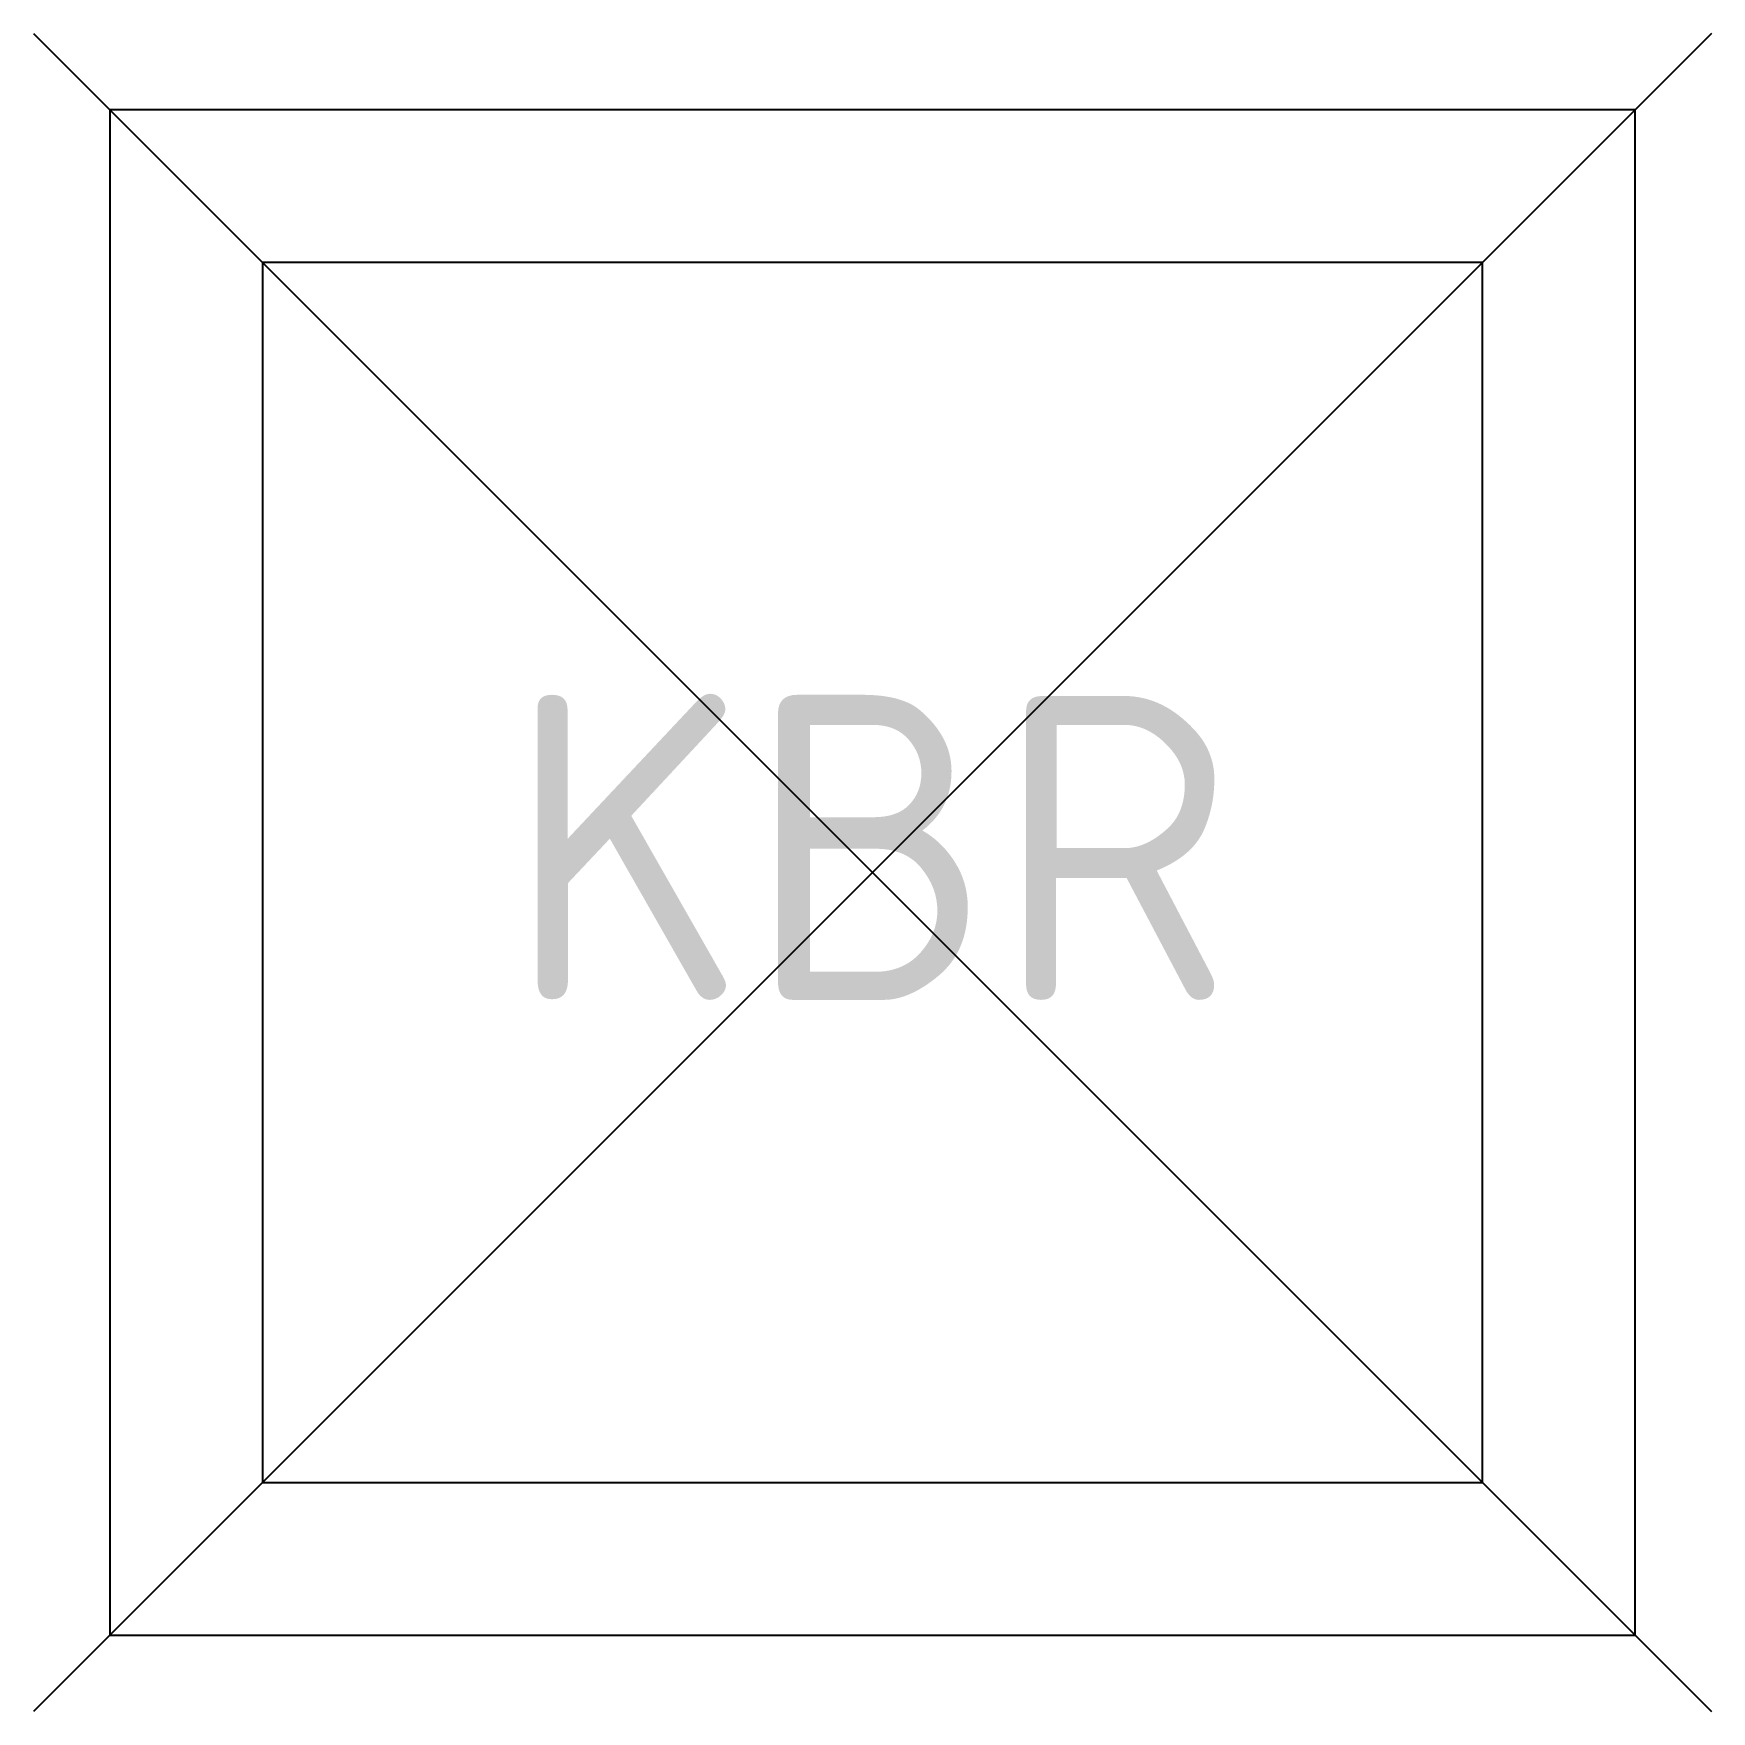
# Model space of a CAD drawing. Extents: x -5.5 to 5.5, y -5.5 to 5.5.
import ezdxf

# ---------------------------------------------------------------- set-up
doc = ezdxf.new("R2010")
doc.units = 0
doc.styles.add('NLCS-ISO', font='NLCS-ISO.ttf')

msp = doc.modelspace()

# ---------------------------------------------------------------- linework, layer by layer
for points in [[(5.5, 5.5), (-5.5, -5.5)], [(-5.5, 5.5), (5.5, -5.5)]]:
    msp.add_lwpolyline(points)
at = {"flags": 128}
for points in [[(-5, -5), (5, -5), (5, 5), (-5, 5)], [(-4, -4), (4, -4), (4, 4), (-4, 4)]]:
    msp.add_lwpolyline(points, close=True, dxfattribs=at)

# ---------------------------------------------------------------- texts
at = {"style": 'NLCS-ISO'}
msp.add_text('KBR', height=2, rotation=360, dxfattribs=at).set_placement((-2.4, -0.835))

doc.saveas('drawing.dxf')
